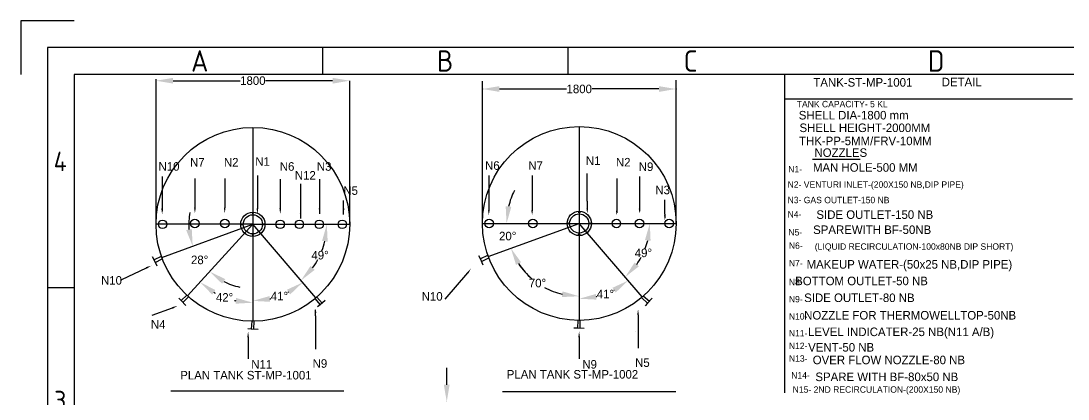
# Model space of a CAD drawing. Header units: inches. Extents: x -36349 to 130474, y -1458 to 49216.
# Drawn here: x -12090 to 168, y 7289 to 11712 of the extents above; entities that cross this region are included whole.
import ezdxf
from ezdxf.enums import TextEntityAlignment as Align

# ---------------------------------------------------------------- set-up
doc = ezdxf.new("R2010")
doc.units = ezdxf.units.IN
doc.header["$MEASUREMENT"] = 0
doc.linetypes.add('CENTER', pattern=[50.8, 31.75, -6.35, 6.35, -6.35])
for name, color, linetype in [('CEN', 231, 'CENTER'), ('EQTXT', 6, 'Continuous'), ('LINE NO', 7, 'Continuous')]:
    doc.layers.add(name, color=color, linetype=linetype)
doc.styles.add('ISOCP', font='isocp.shx')
doc.dimstyles.get("Standard").update_dxf_attribs({"dimtxt": 80, "dimasz": 50, "dimexe": 0.18, "dimexo": 40, "dimgap": 0.09, "dimtad": 0, "dimtih": 1, "dimtoh": 1, "dimdec": 0, "dimzin": 0, "dimdsep": 46, "dimtxsty": 'Standard', "dimcen": 0.09, "dimclrd": 6, "dimclre": 6, "dimclrt": 5, "dimadec": 0, "dimazin": 0, "dimtfac": 1, "dimtdec": 0, "dimtofl": 0, "dimtmove": 0, "dimatfit": 3, "dimfxl": 1, "dimtolj": 1, "dimtzin": 0, "dimarcsym": 0})

# ---------------------------------------------------------------- blocks, each defined once
blk = doc.blocks.new('*D77')
at = {"layer": 'Defpoints', "color": 0, "linetype": 'ByBlock', "transparency": 16777216}
for p in [(-6688, 11007), (-6688, 10916), (-4421, 11007)]:
    blk.add_point(p, dxfattribs=at)
at = {"layer": 'EQTXT', "color": 6, "lineweight": -2, "transparency": 16777216}
for p, q in [((-6688, 10917), (-6688, 10915)), ((-6488, 10916), (-5704, 10916)), ((-4621, 10916), (-5404, 10916)), ((-4421, 10917), (-4421, 10915))]:
    blk.add_line(p, q, dxfattribs=at)
at = {"layer": 'EQTXT', "color": 6, "linetype": 'ByBlock', "transparency": 16777216}
for points in [[(-6488, 10949), (-6488, 10882), (-6688, 10916)], [(-4621, 10949), (-4621, 10882), (-4421, 10916)]]:
    blk.add_solid(points, dxfattribs=at)
at = {"layer": 'EQTXT', "color": 7, "linetype": 'ByBlock', "transparency": 16777216, "insert": (-5554, 10916), "char_height": 100, "attachment_point": 5}
blk.add_mtext('\\A1;1800', dxfattribs=at)
blk = doc.blocks.new('*D78')
at = {"layer": 'Defpoints', "color": 0, "linetype": 'ByBlock', "transparency": 16777216}
for p in [(-5600, 9343), (-5554, 9343), (-4535, 9343), (-4860, 8894), (-4816, 8483)]:
    blk.add_point(p, dxfattribs=at)
at = {"layer": 'EQTXT', "color": 6, "lineweight": -2, "transparency": 16777216}
for start, end in [(339.1013, 346.0962), (324.5698, 331.447)]:
    blk.add_arc((-5554, 9343), 826, start, end, dxfattribs=at)
at = {"layer": 'EQTXT', "color": 6, "linetype": 'ByBlock', "transparency": 16777216}
for points in [[(-4785, 9148), (-4719, 9140), (-4728, 9343)], [(-4856, 8841), (-4906, 8886), (-5016, 8716)]]:
    blk.add_solid(points, dxfattribs=at)
at = {"layer": 'EQTXT', "color": 7, "linetype": 'ByBlock', "transparency": 16777216, "insert": (-4803, 8998), "char_height": 100, "attachment_point": 5}
blk.add_mtext('\\A1;49°', dxfattribs=at)
blk = doc.blocks.new('*D79')
at = {"layer": 'Defpoints', "color": 0, "linetype": 'ByBlock', "transparency": 16777216}
for p in [(-5554, 10476), (-5554, 9343), (-5348, 8487), (-4816, 8483), (-5554, 8209)]:
    blk.add_point(p, dxfattribs=at)
at = {"layer": 'EQTXT', "color": 6, "lineweight": -2, "transparency": 16777216}
for start, end in [(283.0433, 283.5206), (297.4618, 297.6227)]:
    blk.add_arc((-5554, 9343), 880, start, end, dxfattribs=at)
at = {"layer": 'EQTXT', "color": 6, "linetype": 'ByBlock', "transparency": 16777216}
for points in [[(-5165, 8590), (-5127, 8535), (-4981, 8675)], [(-5352, 8452), (-5359, 8518), (-5554, 8462)]]:
    blk.add_solid(points, dxfattribs=at)
at = {"layer": 'EQTXT', "color": 7, "linetype": 'ByBlock', "transparency": 16777216, "insert": (-5248, 8517), "char_height": 100, "attachment_point": 5}
blk.add_mtext('\\A1;41°', dxfattribs=at)
blk = doc.blocks.new('*D80')
at = {"layer": 'Defpoints', "color": 0, "linetype": 'ByBlock', "transparency": 16777216}
for p in [(-10508, 11030), (-8241, 11013), (-8241, 11013)]:
    blk.add_point(p, dxfattribs=at)
at = {"layer": 'EQTXT', "color": 6, "lineweight": -2, "transparency": 16777216}
for p, q in [((-10508, 11013), (-10508, 11013)), ((-10308, 11013), (-9525, 11013)), ((-8441, 11013), (-9225, 11013)), ((-8241, 11013), (-8241, 11013))]:
    blk.add_line(p, q, dxfattribs=at)
at = {"layer": 'EQTXT', "color": 6, "linetype": 'ByBlock', "transparency": 16777216}
for points in [[(-10308, 11046), (-10308, 10979), (-10508, 11013)], [(-8441, 11046), (-8441, 10979), (-8241, 11013)]]:
    blk.add_solid(points, dxfattribs=at)
at = {"layer": 'EQTXT', "color": 7, "linetype": 'ByBlock', "transparency": 16777216, "insert": (-9375, 11013), "char_height": 100, "width": 366.67, "attachment_point": 5}
blk.add_mtext('\\A1;1800', dxfattribs=at)
blk = doc.blocks.new('*D81')
at = {"layer": 'Defpoints', "color": 0, "linetype": 'ByBlock', "transparency": 16777216}
for p in [(-9375, 9333), (-9375, 9333), (-8272, 9333), (-8648, 8863), (-8636, 8473)]:
    blk.add_point(p, dxfattribs=at)
at = {"layer": 'EQTXT', "color": 6, "lineweight": -2, "transparency": 16777216}
for start, end in [(338.9318, 346.7324), (323.9336, 331.627)]:
    blk.add_arc((-9375, 9333), 866, start, end, dxfattribs=at)
at = {"layer": 'EQTXT', "color": 6, "linetype": 'ByBlock', "transparency": 16777216}
for points in [[(-8565, 9138), (-8499, 9130), (-8509, 9333)], [(-8651, 8800), (-8700, 8846), (-8811, 8676)]]:
    blk.add_solid(points, dxfattribs=at)
at = {"layer": 'EQTXT', "color": 7, "linetype": 'ByBlock', "transparency": 16777216, "insert": (-8588, 8971), "char_height": 100, "attachment_point": 5}
blk.add_mtext('\\A1;49°', dxfattribs=at)
blk = doc.blocks.new('*D82')
at = {"layer": 'Defpoints', "color": 0, "linetype": 'ByBlock', "transparency": 16777216}
for p in [(-9375, 10466), (-9375, 9333), (-9165, 8462), (-8636, 8473), (-9375, 8199)]:
    blk.add_point(p, dxfattribs=at)
at = {"layer": 'EQTXT', "color": 6, "lineweight": -2, "transparency": 16777216}
for start, end in [(282.8241, 283.6327), (297.339, 297.8419)]:
    blk.add_arc((-9375, 9333), 895, start, end, dxfattribs=at)
at = {"layer": 'EQTXT', "color": 6, "linetype": 'ByBlock', "transparency": 16777216}
for points in [[(-8975, 8568), (-8938, 8513), (-8791, 8653)], [(-9172, 8426), (-9180, 8493), (-9375, 8437)]]:
    blk.add_solid(points, dxfattribs=at)
at = {"layer": 'EQTXT', "color": 7, "linetype": 'ByBlock', "transparency": 16777216, "insert": (-9064, 8493), "char_height": 100, "attachment_point": 5}
blk.add_mtext('\\A1;41°', dxfattribs=at)
blk = doc.blocks.new('*D83')
at = {"layer": 'Defpoints', "color": 0, "linetype": 'ByBlock', "transparency": 16777216}
for p in [(-9375, 10466), (-9375, 9333), (-10139, 8495), (-9809, 8525), (-9375, 8199)]:
    blk.add_point(p, dxfattribs=at)
at = {"layer": 'EQTXT', "color": 6, "lineweight": -2, "transparency": 16777216}
for start, end in [(240.1314, 241.3686), (256.4547, 257.4772)]:
    blk.add_arc((-9375, 9333), 917, start, end, dxfattribs=at)
at = {"layer": 'EQTXT', "color": 6, "linetype": 'ByBlock', "transparency": 16777216}
for points in [[(-9851, 8511), (-9812, 8564), (-9993, 8655)], [(-9570, 8471), (-9577, 8404), (-9375, 8416)]]:
    blk.add_solid(points, dxfattribs=at)
at = {"layer": 'EQTXT', "color": 7, "linetype": 'ByBlock', "transparency": 16777216, "insert": (-9706, 8478), "char_height": 100, "attachment_point": 5}
blk.add_mtext('\\A1;42°', dxfattribs=at)
blk = doc.blocks.new('*D84')
at = {"layer": 'Defpoints', "color": 0, "linetype": 'ByBlock', "transparency": 16777216}
for p in [(-9375, 9333), (-9375, 9333), (-10029, 8967), (-10440, 8945), (-10139, 8495)]:
    blk.add_point(p, dxfattribs=at)
at = {"layer": 'EQTXT', "color": 6, "lineweight": -2, "transparency": 16777216}
for start, end in [(169.3398, 184.6711), (242.9399, 258.2711)]:
    blk.add_arc((-9375, 9333), 750, start, end, dxfattribs=at)
at = {"layer": 'EQTXT', "color": 6, "linetype": 'ByBlock', "transparency": 16777216}
for points in [[(-10090, 9279), (-10155, 9264), (-10079, 9076)], [(-9735, 8638), (-9697, 8692), (-9880, 8779)]]:
    blk.add_solid(points, dxfattribs=at)
at = {"layer": 'EQTXT', "color": 7, "linetype": 'ByBlock', "transparency": 16777216, "insert": (-9998, 8916), "char_height": 100, "attachment_point": 5}
blk.add_mtext('\\A1;28°', dxfattribs=at)
blk = doc.blocks.new('*D85')
at = {"layer": 'Defpoints', "color": 0, "linetype": 'ByBlock', "transparency": 16777216}
for p in [(-7443, 7255), (-7443, 7055), (-7105, 7055)]:
    blk.add_point(p, dxfattribs=at)
at = {"layer": 'EQTXT', "color": 6, "lineweight": -2, "transparency": 16777216}
for p, q in [((-7105, 7455), (-7105, 7655)), ((-7106, 7255), (-7105, 7255)), ((-7106, 7055), (-7105, 7055)), ((-7105, 6855), (-7105, 6655))]:
    blk.add_line(p, q, dxfattribs=at)
at = {"layer": 'EQTXT', "color": 6, "linetype": 'ByBlock', "transparency": 16777216}
for points in [[(-7139, 7455), (-7072, 7455), (-7105, 7255)], [(-7139, 6855), (-7072, 6855), (-7105, 7055)]]:
    blk.add_solid(points, dxfattribs=at)
at = {"layer": 'EQTXT', "color": 7, "linetype": 'ByBlock', "transparency": 16777216, "insert": (-7105, 7155), "char_height": 100, "attachment_point": 5}
blk.add_mtext('\\A1;200', dxfattribs=at)
blk = doc.blocks.new('*D89')
at = {"layer": 'Defpoints', "color": 0, "linetype": 'ByBlock', "transparency": 16777216}
for p in [(-6688, 9343), (-5554, 9343), (-5554, 9343), (-6400, 9244), (-6619, 8955)]:
    blk.add_point(p, dxfattribs=at)
at = {"layer": 'EQTXT', "color": 6, "lineweight": -2, "transparency": 16777216}
for start, end in [(153.0101, 166.5051), (213.4972, 226.9922)]:
    blk.add_arc((-5554, 9343), 851, start, end, dxfattribs=at)
at = {"layer": 'EQTXT', "color": 6, "linetype": 'ByBlock', "transparency": 16777216}
for points in [[(-6349, 9537), (-6415, 9545), (-6405, 9343)], [(-6294, 8858), (-6234, 8888), (-6354, 9052)]]:
    blk.add_solid(points, dxfattribs=at)
at = {"layer": 'EQTXT', "color": 7, "linetype": 'ByBlock', "transparency": 16777216, "insert": (-6392, 9195), "char_height": 100, "attachment_point": 5}
blk.add_mtext('\\A1;20°', dxfattribs=at)
blk = doc.blocks.new('*D90')
at = {"layer": 'Defpoints', "color": 0, "linetype": 'ByBlock', "transparency": 16777216}
for p in [(-5554, 10476), (-5554, 9343), (-6619, 8955), (-6174, 8758), (-5554, 8209)]:
    blk.add_point(p, dxfattribs=at)
at = {"layer": 'EQTXT', "color": 6, "lineweight": -2, "transparency": 16777216}
for start, end in [(213.4907, 229.4941), (241.4006, 256.5116)]:
    blk.add_arc((-5554, 9343), 852, start, end, dxfattribs=at)
at = {"layer": 'EQTXT', "color": 6, "linetype": 'ByBlock', "transparency": 16777216}
for points in [[(-6294, 8858), (-6235, 8888), (-6354, 9051)], [(-5749, 8548), (-5757, 8482), (-5554, 8491)]]:
    blk.add_solid(points, dxfattribs=at)
at = {"layer": 'EQTXT', "color": 7, "linetype": 'ByBlock', "transparency": 16777216, "insert": (-6043, 8645), "char_height": 100, "attachment_point": 5}
blk.add_mtext('\\A1;70°', dxfattribs=at)

msp = doc.modelspace()

# ---------------------------------------------------------------- linework, layer by layer
at = {"color": 0}
for p, q in [((-12089.6, 11712), (-12089.6, 11087.3)), ((-11465, 11712), (-12089.6, 11712)), ((-8560.4, 11399.7), (-8560.4, 11087.3)), ((-5687.1, 11399.7), (-5687.1, 11087.3)), ((-11465, 8591), (-11777.3, 8590.6))]:
    msp.add_line(p, q, dxfattribs=at)
at = {"color": 7, "linetype": 'ByBlock'}
for p, q in [((-11465, 11087.3), (-11465, -780.8)), ((-3151.4, 11087.3), (-3151.2, 9012.4))]:
    msp.add_line(p, q, dxfattribs=at)
at = {"layer": 'CEN', "color": 3, "linetype": 'ByBlock'}
for p, q in [((-2823.3, 10095.4), (-2265.8, 10095.4)), ((-10335, 7384.6), (-8309.7, 7384.6)), ((-6451, 7377), (-4425.3, 7377))]:
    msp.add_line(p, q, dxfattribs=at)
at = {"layer": 'EQTXT', "color": 7, "linetype": 'ByBlock'}
for p, q in [((6149.8, 11399.7), (-11777.3, 11399.7)), ((-11777.3, 11399.7), (-11777.3, -1093.1)), ((5837.5, 11087.3), (-11465, 11087.3)), ((-10508.4, 9332.6), (-10508.4, 11030)), ((-8241.4, 9332.6), (-8241.4, 11012.8)), ((-6687.7, 9342.7), (-6687.7, 11006.8)), ((-4420.8, 9342.7), (-4420.8, 11018.4)), ((-9374.9, 10466.1), (-9374.9, 8199.1)), ((-5554.2, 10476.2), (-5554.2, 8209.2)), ((-5460, 9602.6), (-5460, 9927.5)), ((-9321.5, 9757.1), (-9321.5, 9517.9)), ((-9053.8, 9600), (-9053.8, 9517.9)), ((-10440, 8944.9), (-9374.9, 9332.6)), ((-10139.1, 8495.5), (-9374.9, 9332.6)), ((-8636.3, 8472.8), (-9374.9, 9332.6)), ((-8277.5, 9332.6), (-8241.4, 9332.6)), ((-6687.7, 9342.7), (-5554.2, 9342.7)), ((-6619.4, 8955), (-5554.2, 9342.7)), ((-4815.6, 8482.9), (-5554.2, 9342.7)), ((-4534.8, 9342.7), (-4420.8, 9342.7)), ((-10531.1, 8915.6), (-10548.3, 8951.9)), ((-10447.3, 8955.3), (-10531.1, 8915.6)), ((-10447.3, 8955.3), (-10444.3, 8956.8)), ((-6710.9, 8927.8), (-6727.6, 8964.4)), ((-6626.6, 8966.3), (-6710.9, 8927.8)), ((-6626.6, 8966.3), (-6623.8, 8967.5)), ((-10496.6, 8842.8), (-10531.1, 8915.6)), ((-10517.8, 8887.5), (-10434.7, 8930.5)), ((-6677.5, 8854.5), (-6710.9, 8927.8)), ((-6698, 8899.5), (-6614.3, 8941.3)), ((-10906.8, 8687.9), (-10620.6, 8823.3)), ((-7122.7, 8458.7), (-6858.5, 8764.2)), ((-10215, 8440.7), (-10243.1, 8469.5)), ((-10148.7, 8505.4), (-10215, 8440.7)), ((-10193.3, 8418.4), (-10128.7, 8486.1)), ((-8647.5, 8463.1), (-8588.7, 8391.4)), ((-8564.6, 8411.1), (-8626.5, 8481.3)), ((-4822.9, 8471.5), (-4825.7, 8474.3)), ((-4822.9, 8471.5), (-4754.7, 8408.7)), ((-4733.6, 8431.5), (-4804.7, 8492.5)), ((-4700.2, 8467.9), (-4754.7, 8408.7)), ((-10553.8, 8269.8), (-10315.4, 8354.2)), ((-10158.8, 8383), (-10215, 8440.7)), ((-8588.7, 8391.4), (-8619.8, 8365.9)), ((-8526.4, 8442.5), (-8588.7, 8391.4)), ((-4754.7, 8408.7), (-4781.9, 8379.1)), ((-3151.2, 8284.6), (-3151.2, 7897.5)), ((-9394, 8107.7), (-9434.1, 8110.3)), ((-9388, 8200.2), (-9394, 8107.7)), ((-9313.6, 8102.5), (-9394, 8107.7)), ((-9363, 8105.7), (-9360.2, 8199.2)), ((-5575.9, 8117), (-5616.1, 8118.8)), ((-5571.9, 8209.7), (-5575.9, 8117)), ((-5495.4, 8113.6), (-5575.9, 8117)), ((-5544.8, 8115.7), (-5544.1, 8209.3)), ((-9430.6, 8010.3), (-9430.6, 7757.9)), ((-5555.4, 8010.3), (-5555.4, 7757.9)), ((-3151.2, 7897.5), (-3151.2, 7694.9)), ((-3151.2, 7694.9), (-3151.2, 7652.6)), ((-3151.2, 7652.6), (-3151.2, 7361.9))]:
    msp.add_line(p, q, dxfattribs=at)
for points in [[(-10437, 9517.9, 20, 0, 0), (-10437, 9451, 0, 0, 0)], [(-10052.9, 9527.5, 20, 0, 0), (-10052.9, 9460.6, 0, 0, 0)], [(-9704.2, 9527.5, 20, 0, 0), (-9704.2, 9460.6, 0, 0, 0)], [(-9321.5, 9517.9, 20, 0, 0), (-9321.5, 9451, 0, 0, 0)], [(-9053.8, 9517.9, 20, 0, 0), (-9053.8, 9451, 0, 0, 0)], [(-8815.7, 9462.1, 20, 0, 0), (-8815.7, 9395.2, 0, 0, 0)], [(-8593.9, 9517.9, 20, 0, 0), (-8593.9, 9451, 0, 0, 0)], [(-8313.4, 9517.9, 20, 0, 0), (-8313.4, 9451, 0, 0, 0)], [(-6612.6, 9497.7, 20, 0, 0), (-6612.6, 9440.7, 0, 0, 0)], [(-6105.8, 9497.7, 20, 0, 0), (-6105.8, 9440.7, 0, 0, 0)], [(-5460, 9516.9, 20, 0, 0), (-5460, 9459.9, 0, 0, 0)], [(-5115.4, 9494.1, 20, 0, 0), (-5115.4, 9437.1, 0, 0, 0)], [(-4847.9, 9516.9, 20, 0, 0), (-4847.9, 9459.9, 0, 0, 0)], [(-4552, 9438.3, 20, 0, 0), (-4552, 9381.3, 0, 0, 0)], [(-10620.6, 8823.3, 20, 0, 0), (-10561.9, 8848.8, 0, 0, 0)], [(-6858.5, 8764.2, 20, 0, 0), (-6821.3, 8815.6, 0, 0, 0)], [(-10315.4, 8354.2, 20, 0, 0), (-10256.7, 8379.7, 0, 0, 0)], [(-8640.7, 8296.5, 20, 0, 0), (-8640.7, 8343.6, 0, 0, 0)], [(-4865.6, 8270.3, 20, 0, 0), (-4865.6, 8340.2, 0, 0, 0)], [(-9430.6, 8010.3, 20, 0, 0), (-9430.6, 8080.2, 0, 0, 0)], [(-5555.4, 8010.3, 20, 0, 0), (-5555.4, 8080.2, 0, 0, 0)]]:
    msp.add_lwpolyline(points, format="xyseb", dxfattribs=at)
for centre, radius in [((-9374.9, 9332.6), 142), ((-9374.9, 9332.6), 112.3), ((-9374.9, 9462.5), 6.96), ((-5554.2, 9342.7), 142), ((-5554.2, 9342.7), 112.3), ((-5553.7, 9472.6), 6.96), ((-9503.2, 9332.5), 6.96), ((-9249.4, 9332.6), 6.96), ((-5681.7, 9342.6), 6.96), ((-5426, 9342.7), 6.96), ((-9374.9, 9206.1), 6.96), ((-5554.3, 9216.2), 6.96)]:
    msp.add_circle(centre, radius, dxfattribs=at)
at = {"layer": 'LINE NO', "color": 7, "linetype": 'ByBlock', "true_color": 0xffffff}
msp.add_line((-3151.4, 10800.6), (222, 10800.6), dxfattribs=at)
at = {"layer": 'LINE NO', "color": 7, "linetype": 'ByBlock'}
for p, q in [((-10437, 9892.7), (-10437, 9632.1)), ((-10052.9, 9870.1), (-10052.9, 9609.6)), ((-9704.2, 9870.1), (-9704.2, 9609.6)), ((-9321.5, 9902.9), (-9321.5, 9817.1)), ((-9321.5, 9817.1), (-9321.5, 9757.1)), ((-9053.8, 9860.6), (-9053.8, 9600)), ((-8593.9, 9860.6), (-8593.9, 9600)), ((-6612.6, 9902.8), (-6612.6, 9642.2)), ((-6105.8, 9902.8), (-6105.8, 9642.2)), ((-5115.4, 9870.7), (-5115.4, 9610.1)), ((-4847.9, 9893.5), (-4847.9, 9632.9)), ((-8815.7, 9804.8), (-8815.7, 9544.2)), ((-10437, 9632.1), (-10437, 9487.6)), ((-10052.9, 9672), (-10052.9, 9527.5)), ((-9704.2, 9672), (-9704.2, 9527.5)), ((-8593.9, 9600), (-8593.9, 9455.5)), ((-8313.4, 9446.4), (-8313.4, 9612)), ((-6612.6, 9642.2), (-6612.6, 9497.7)), ((-6105.8, 9642.2), (-6105.8, 9497.7)), ((-5460, 9602.6), (-5460, 9516.9)), ((-5115.4, 9610.1), (-5115.4, 9465.6)), ((-4847.9, 9632.9), (-4847.9, 9488.4)), ((-4552, 9452.9), (-4552, 9618.5)), ((-8815.7, 9544.2), (-8815.7, 9399.7)), ((-4552, 9452.9), (-4552, 9405.3)), ((-9374.9, 9332.6), (-10508.4, 9332.6)), ((-9374.9, 9332.6), (-8271.9, 9332.6)), ((-8231.4, 9332.6), (-8231.4, 9332.6)), ((-5599.8, 9342.7), (-4534.8, 9342.7)), ((-3151.2, 9012.4), (-3151.2, 8284.6)), ((-8640.7, 8260.2), (-8640.7, 8332.7)), ((-8640.7, 8260.2), (-8640.7, 7872.4)), ((-4865.6, 8270.3), (-4865.6, 7882.5)), ((-4893.1, 8078.5), (-4893.1, 8078.5)), ((-4893.1, 8078.5), (-4893.1, 8078.5))]:
    msp.add_line(p, q, dxfattribs=at)
for centre, radius in [((-9374.9, 9332.6), 1133.5), ((-5554.2, 9342.7), 1133.5), ((-10431.3, 9332.6), 50), ((-10052.9, 9342.2), 50), ((-9702, 9342.2), 50), ((-9054.5, 9332.6), 50), ((-8830.4, 9332.6), 50), ((-8596.8, 9332.6), 50), ((-8327.5, 9332.6), 50), ((-6607.6, 9342.7), 50), ((-6098.4, 9342.7), 50), ((-5119.3, 9342.7), 50), ((-4849.2, 9342.7), 50), ((-4500.7, 9342.7), 50)]:
    msp.add_circle(centre, radius, dxfattribs=at)

# ---------------------------------------------------------------- texts
at = {"color": 0, "style": 'ISOCP'}
for s, height, p in [('A', 249.9, (-9997.1, 11243.5)), ('B', 249.9, (-7123.8, 11243.5)), ('C', 249.9, (-4250.4, 11243.5)), ('D', 249.9, (-1377.1, 11243.5)), ('4', 227.1, (-11629.4, 10069.1)), ('3', 227.1, (-11629.3, 7271.3))]:
    msp.add_text(s, height=height, dxfattribs=at).set_placement(p, align=Align.MIDDLE)
at = {"layer": 'CEN', "color": 3, "linetype": 'ByBlock'}
for s, p in [('TANK-ST-MP-1001', (-2813.8, 10943.4)), ('DETAIL', (-1311.1, 10947.3)), ('NOZZLES', (-2800.5, 10121.6)), ('PLAN TANK ST-MP-1001', (-10225, 7517.8)), ('PLAN TANK ST-MP-1002', (-6402.3, 7527.9))]:
    msp.add_text(s, height=100, dxfattribs=at).set_placement(p)
at = {"layer": 'EQTXT', "color": 7, "linetype": 'ByBlock', "char_height": 100, "attachment_point": 1}
for s, insert in [('MAN HOLE-500 MM', (-2818.6, 10047.9)), ('SIDE OUTLET-150 NB', (-2777.8, 9496.4)), (' LEVEL INDICATER-25 NB(N11 A/B)', (-2911.9, 8125)), (' VENT-50 NB', (-2911.9, 7943.7)), (' OVER FLOW NOZZLE-80 NB', (-2858.2, 7796.1)), ('SPARE WITH BF-80x50 NB', (-2789.5, 7598.4))]:
    msp.add_mtext(s, dxfattribs=dict(at, insert=insert))
at = {"layer": 'LINE NO', "color": 7, "linetype": 'ByBlock'}
for s, height, p in [('TANK CAPACITY- 5 KL', 75, (-3007.9, 10701.7)), ('SHELL DIA-1800 mm', 100, (-2984.3, 10559.5)), ('SHELL HEIGHT-2000MM', 100, (-2975.8, 10412)), ('THK-PP-5MM/FRV-10MM', 100, (-2981.5, 10258.5)), ('N10', 100, (-10479.1, 9960.3)), ('N7', 100, (-10110.1, 10008.9)), ('N2', 100, (-9713.5, 10008.9)), ('N1', 100, (-9346.5, 10017.5)), ('N6', 100, (-9059.3, 9959.4)), ('N3', 100, (-8626.1, 9959.4)), ('N6', 100, (-6657.3, 9970.4)), ('N7', 100, (-6150.5, 9970.4)), ('N1', 100, (-5476.3, 10026.3)), ('N2', 100, (-5124.7, 10009.4)), ('N9', 100, (-4857.2, 9956.8)), ('N12', 100, (-8883.4, 9856)), ('N1-', 75, (-3107.7, 9939.3)), ('N5', 100, (-8315.5, 9677.7)), ('N3', 100, (-4663.5, 9684.7)), ('N4-', 75, (-3114.9, 9412)), ('SPAREWITH BF-50NB', 100, (-2816.2, 9219.7)), ('N5-', 75, (-3105.6, 9202.2)), ('N6-', 75, (-3100.3, 9046.1)), ('(LIQUID RECIRCULATION-100x80NB DIP SHORT)', 75, (-2796.5, 9035.3)), ('N7-', 75, (-3100.3, 8841)), (' MAKEUP WATER-(50x25 NB,DIP PIPE)', 100, (-2929.9, 8814.4)), ('N10', 100, (-11152.3, 8626.8)), ('  BOTTOM OUTLET-50 NB', 100, (-3100.3, 8620.3)), ('N8-', 75, (-3100.3, 8620.3)), ('N10', 100, (-7398.4, 8439.6)), ('N9-', 75, (-3100.3, 8419.7)), (' SIDE OUTLET-80 NB', 100, (-2958.2, 8423.4)), ('N10-', 75, (-3100.3, 8217.8)), (' NOZZLE FOR THERMOWELLTOP-50NB', 100, (-2958.2, 8218.7)), ('N4', 100, (-10568.4, 8111.6)), ('N11-', 75, (-3100.3, 8020.6)), ('N12-', 75, (-3100.3, 7873.4)), ('N9', 100, (-8675.4, 7654.6)), ('N5', 100, (-4900.3, 7664.7)), ('N13-', 75, (-3099, 7725.8)), ('N14-', 75, (-3072.8, 7528.1))]:
    msp.add_text(s, height=height, dxfattribs=at).set_placement(p)
at = {"layer": 'LINE NO', "color": 7, "linetype": 'ByBlock', "attachment_point": 1}
for s, insert, char_height in [('N2- VENTURI INLET-(200X150 NB,DIP PIPE)', (-3115.1, 9835.5), 75), ('N3- GAS OUTLET-150 NB', (-3115.1, 9654.4), 75), ('N11', (-9393.5, 7744.6), 100), ('N9', (-5518.2, 7744.6), 100), ('N15- 2ND RECIRCULATION-(200X150 NB)', (-3055.7, 7437.4), 75)]:
    msp.add_mtext(s, dxfattribs=dict(at, insert=insert, char_height=char_height))

# ---------------------------------------------------------------- dimensions: what is measured, and where the dimension line sits
at = {"layer": 'EQTXT', "color": 7, "linetype": 'ByBlock'}
for base, p1, p2, picture, middle in [((-8241.4, 11012.8), (-10508.4, 11030), (-8241.4, 11012.8), '*D80', (-9374.9, 11012.8)), ((-6687.7, 10915.7), (-4420.8, 11006.8), (-6687.7, 11006.8), '*D77', (-5554.2, 10915.7))]:
    dim = msp.add_linear_dim(base=base, p1=p1, p2=p2, text='1800', dimstyle='Standard', override={"dimtxt": 100, "dimasz": 200, "dimclrt": 7, "dimfxlon": 1, "dimtfillclr": 256, "dimarcsym": 1}, dxfattribs=at)
    dim.commit()
    dim.dimension.update_dxf_attribs({"geometry": picture, "text_midpoint": middle})
for base, line1, line2, picture, middle in [((-9809, 8525), ((-10139.1, 8495.5), (-9374.9, 9332.6)), ((-9374.9, 10466.1), (-9374.9, 8199.1)), '*D83', (-9706.4, 8477.7)), ((-9165, 8462.1), ((-9374.9, 10466.1), (-9374.9, 8199.1)), ((-8636.3, 8472.8), (-9374.9, 9332.6)), '*D82', (-9063.8, 8493)), ((-6173.6, 8758.3), ((-5554.2, 10476.2), (-5554.2, 8209.2)), ((-6619.4, 8955), (-5554.2, 9342.7)), '*D90', (-6042.6, 8645.2)), ((-5347.9, 8486.8), ((-5554.2, 10476.2), (-5554.2, 8209.2)), ((-4815.6, 8482.9), (-5554.2, 9342.7)), '*D79', (-5248.3, 8517.1)), ((-6399.6, 9243.9), ((-6619.4, 8955), (-5554.2, 9342.7)), ((-6687.7, 9342.7), (-5554.2, 9342.7)), '*D89', (-6392.4, 9194.9)), ((-10029.3, 8966.8), ((-10139.1, 8495.5), (-9374.9, 9332.6)), ((-10440, 8944.9), (-9374.9, 9332.6)), '*D84', (-9997.8, 8915.5)), ((-8648, 8862.6), ((-8636.3, 8472.8), (-9374.9, 9332.6)), ((-9374.9, 9332.6), (-8271.9, 9332.6)), '*D81', (-8588.3, 8971.3)), ((-4860.5, 8894.1), ((-5599.8, 9342.7), (-4534.8, 9342.7)), ((-4815.6, 8482.9), (-5554.2, 9342.7)), '*D78', (-4803.4, 8997.9))]:
    dim = msp.add_angular_dim_2l(base=base, line1=line1, line2=line2, dimstyle='Standard', override={"dimtxt": 100, "dimasz": 200, "dimclrt": 7, "dimfxlon": 1, "dimtfillclr": 256, "dimarcsym": 1}, dxfattribs=at)
    dim.commit()
    dim.dimension.update_dxf_attribs({"geometry": picture, "text_midpoint": middle})
dim = msp.add_linear_dim(base=(-7105.5, 7055), p1=(-7442.9, 7255), p2=(-7442.9, 7055), angle=90, text='200', dimstyle='Standard', override={"dimtxt": 100, "dimasz": 200, "dimclrt": 7, "dimfxlon": 1, "dimtfillclr": 256, "dimarcsym": 1}, dxfattribs=at)
dim.commit()
dim.dimension.update_dxf_attribs({"geometry": '*D85', "text_midpoint": (-7105.5, 7155)})

doc.saveas('drawing.dxf')
